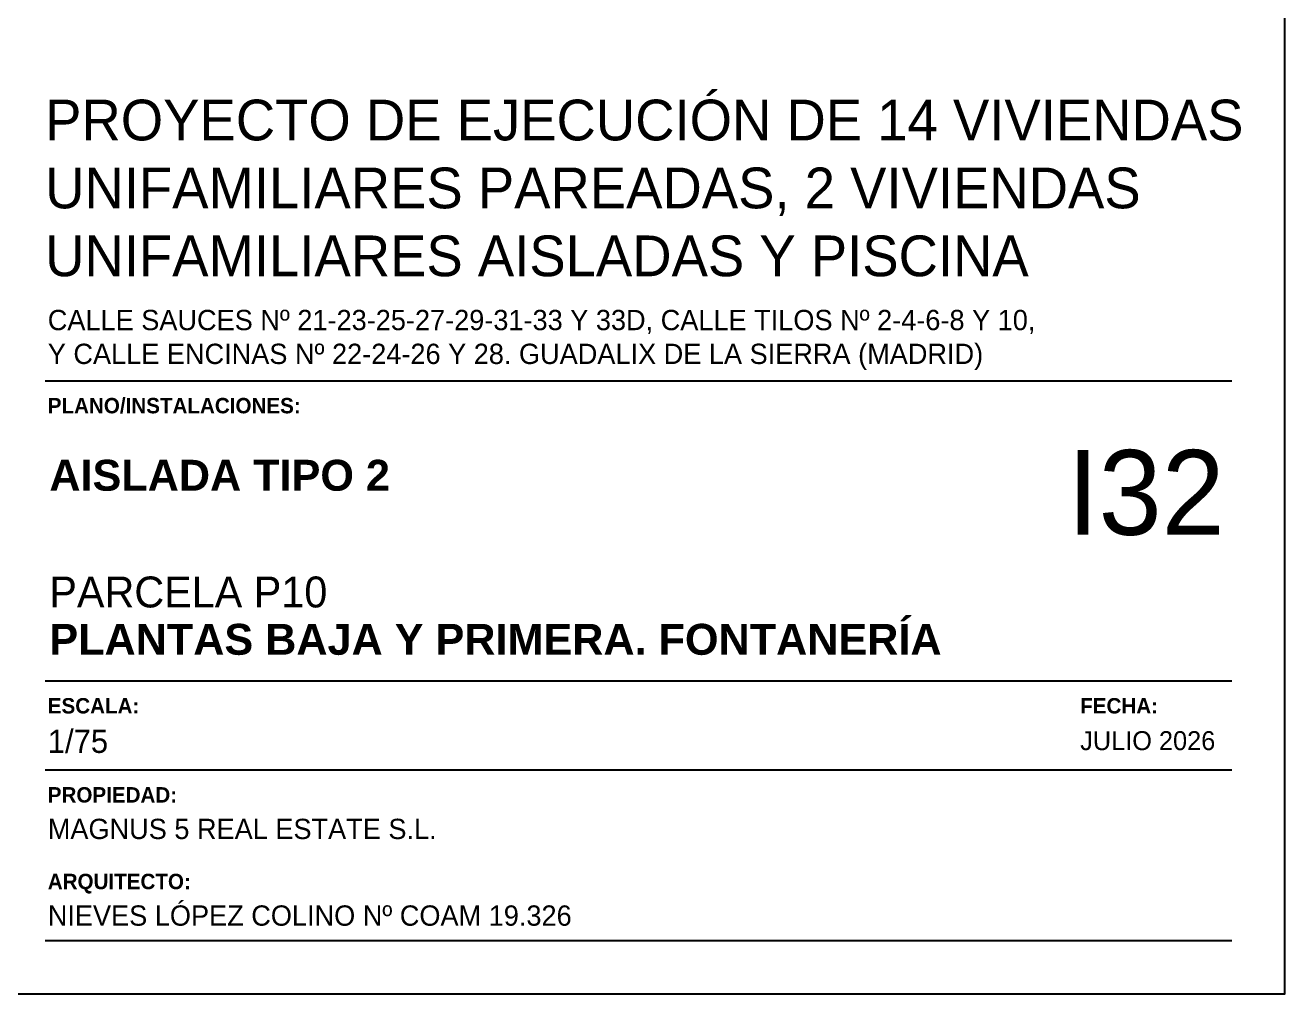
# Model space of a CAD drawing. Header units: millimetres. Extents: x 441156 to 441876, y 4514765 to 4515211.
# Drawn here: x 441386.9 to 441394.01, y 4514948.4 to 4514953.87 of the extents above; entities that cross this region are included whole.
import ezdxf

# ---------------------------------------------------------------- set-up
doc = ezdxf.new("R2010")
doc.units = ezdxf.units.MM
doc.layers.add('01_cartela', color=6, linetype='Continuous', plot=False)
doc.layers.add('01_texto cartela', color=5, linetype='Continuous')
doc.styles.add('Century Gothic', font='', dxfattribs={"height": 2})
doc.styles.add('Century Gothic_3', font='', dxfattribs={"height": 4.5})
doc.styles.add('Century Gothic_5', font='', dxfattribs={"height": 2.5})
doc.styles.add('Century Gothic_6', font='', dxfattribs={"height": 11})
doc.styles.add('NIEVES3', font='swisseb.ttf')
doc.styles.get('Century Gothic').set_extended_font_data('Century Gothic')
doc.styles.get('Century Gothic_3').set_extended_font_data('Century Gothic')
doc.styles.get('Century Gothic_5').set_extended_font_data('Century Gothic')
doc.styles.get('Century Gothic_6').set_extended_font_data('Century Gothic')

msp = doc.modelspace()

# ---------------------------------------------------------------- linework, layer by layer
at = {"layer": '01_cartela', "color": 3}
msp.add_lwpolyline([(441363.37182267, 4514969.93626665), (441363.37182267, 4514948.40124264), (441394.00981074, 4514948.40124264), (441394.00981074, 4514969.93626665)], close=True, dxfattribs=at)
at = {"layer": '01_texto cartela', "color": 5}
for p, q in [((441387.00853759, 4514951.86214911), (441393.70981074, 4514951.86214911)), ((441387.00853759, 4514950.16776974), (441393.70981074, 4514950.16776974)), ((441387.00853759, 4514949.66545029), (441393.70981074, 4514949.66545029)), ((441387.00853759, 4514948.70124264), (441393.70981074, 4514948.70124264))]:
    msp.add_line(p, q, dxfattribs=at)

# ---------------------------------------------------------------- texts
for s, insert, char_height, width, attachment_point, style in [('\\PPROYECTO DE EJECUCIÓN DE 14 VIVIENDAS UNIFAMILIARES PAREADAS, 2 VIVIENDAS UNIFAMILIARES AISLADAS Y PISCINA', (441387.00853759, 4514953.8319602), 0.23, 6.8221698289, 1, 'Century Gothic_3'), ('CALLE SAUCES Nº 21-23-25-27-29-31-33 Y 33D, CALLE TILOS Nº 2-4-6-8 Y 10, \\PY CALLE ENCINAS Nº 22-24-26 Y 28. GUADALIX DE LA SIERRA (MADRID)', (441387.02333147, 4514952.26186058), 0.114550418, 9.2468106263, 1, 'Century Gothic'), ('{\\fCentury Gothic|b1|i0|c0|p34;PLANO/INSTALACIONES: }', (441387.02333147, 4514951.76489165), 0.0870135776, 2.1171461181, 1, 'Century Gothic'), ('\\pt2.3273;\\PPARCELA P10', (441387.03220781, 4514950.57970091), 0.1745530179, 7.0090801689, 7, 'Century Gothic_5'), ('\\pt2.3273;PLANTAS BAJA Y PRIMERA. FONTANERÍA', (441387.03220781, 4514950.31252866), 0.1745530179, 7.0090801689, 7, 'NIEVES3'), ('{\\fCentury Gothic|b1|i0|c0|p34;ESCALA: }', (441387.02333147, 4514950.07051227), 0.0870135776, 2.1171461181, 1, 'Century Gothic'), ('{\\fCentury Gothic|b1|i0|c0|p34;FECHA: }', (441392.85419889, 4514950.07051227), 0.0870135776, 2.1171461181, 1, 'Century Gothic'), ('1/75', (441387.02333147, 4514949.89187984), 0.130914763, 2.1171461181, 1, 'Century Gothic'), ('JULIO 2026', (441392.85419889, 4514949.88365313), 0.106913723, 3.5043768434, 1, 'Century Gothic'), ('{\\fCentury Gothic|b1|i0|c0|p34;PROPIEDAD:}', (441387.02333147, 4514949.56782721), 0.0870135776, 0.8370923696, 1, 'Century Gothic'), ('MAGNUS 5 REAL ESTATE S.L.', (441387.02333147, 4514949.38919477), 0.114550418, 4.882308024, 1, 'Century Gothic'), ('{\\fCentury Gothic|b1|i0|c0|p34;ARQUITECTO:}', (441387.02333147, 4514949.07874194), 0.0870135776, 0.8370923696, 1, 'Century Gothic'), ('NIEVES LÓPEZ COLINO Nº COAM 19.326', (441387.02333147, 4514948.9001095), 0.114550418, 3.6515309653, 1, 'Century Gothic')]:
    msp.add_mtext(s, dxfattribs=dict(at, insert=insert, char_height=char_height, width=width, attachment_point=attachment_point, style=style))
at = {"layer": '01_texto cartela', "color": 1}
for s, insert, char_height, width, attachment_point, style in [('I32', (441393.6702835, 4514951.47062819), 0.478574677, 1.0498533469, 3, 'Century Gothic_6'), ('\\pt2.3273;AISLADA TIPO 2 ', (441387.03220781, 4514951.23851257), 0.1745530179, 7.0090801689, 7, 'NIEVES3')]:
    msp.add_mtext(s, dxfattribs=dict(at, insert=insert, char_height=char_height, width=width, attachment_point=attachment_point, style=style))

doc.saveas('drawing.dxf')
